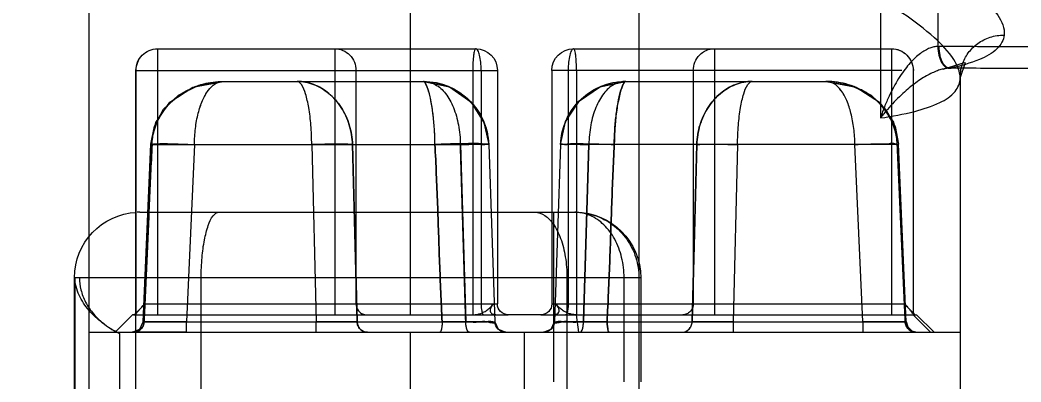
# Model space of a CAD drawing. Header units: millimetres. Extents: x 12325263 to 13848842, y -1463133 to 573208.
# Drawn here: x 12578547.29 to 12578593.25, y -838002.24 to -837985.65 of the extents above; entities that cross this region are included whole.
import ezdxf
from ezdxf.xclip import XClip

# ---------------------------------------------------------------- set-up
doc = ezdxf.new("R2010")
doc.units = ezdxf.units.MM
doc.header["$LTSCALE"] = 1000
doc.header["$XCLIPFRAME"] = 0
for name, color, linetype in [('A-ANNO-DIMS', 83, 'Continuous'), ('fur202301', 252, 'Continuous'), ('WALL', 5, 'Continuous'), ('WALL-SHATCH', 8, 'Continuous'), ('建筑-楼板开洞', 251, 'Continuous')]:
    doc.layers.add(name, color=color, linetype=linetype)
doc.styles.add('_TCH_DIM_T3', font='SIMPLEX.shx', dxfattribs={"width": 0.705882, "bigfont": 'GBCBIG.shx'})
doc.dimstyles.new('_TCH_ARCH&&120', dxfattribs={"dimtxt": 306, "dimasz": 120, "dimexe": 300, "dimexo": 360, "dimgap": 147, "dimtad": 1, "dimdec": 0, "dimzin": 0, "dimdsep": 46, "dimtxsty": '_TCH_DIM_T3', "dimblk": 'ARCHTICK', "dimcen": 0.09, "dimclrt": 7, "dimazin": 2, "dimtfac": 1, "dimtdec": 0, "dimtix": 1, "dimtmove": 2, "dimatfit": 3, "dimfxl": 1, "dimfxlon": 1, "dimtolj": 1, "dimtzin": 0, "dimarcsym": 0})

# ---------------------------------------------------------------- blocks, each defined once
blk = doc.blocks.new('adgshg13-A$C7F010FC0')
at = {"layer": 'WALL-SHATCH'}
h = blk.add_hatch(color=256, dxfattribs=at)
h.dxf.hatch_style = 1
h.paths.add_polyline_path([(-60384.171, -16880.895), (-763.165, 197.479), (12587.619, -13153.304), (12587.619, -157996.02), (-162964.851, -188820.432), (-171262.381, -180522.901), (-171262.381, -31310.898), (-150707.191, -10755.708), (-131860.078, -7980.895), (-99162.381, -7980.895), (-99162.381, -4980.895), (-76620.428, -4980.895), (-70107.652, -16880.895)], flags=16)
h.paths.add_polyline_path([(-60091.229, -16380.895), (-646.877, 646.877), (12987.619, -12987.619), (12987.619, -158331.905), (-163100.584, -189250.384), (-171662.381, -180688.586), (-171662.381, -31145.213), (-150777.896, -10260.728), (-131896.687, -7480.895), (-99562.381, -7480.895), (-99562.381, -4580.895), (-76365.552, -4580.895), (-69907.506, -16380.895)])
blk = doc.blocks.new('A$C4C7A72D3')
at = {"layer": 'WALL', "color": 1}
blk.add_blockref('adgshg13-A$C7F010FC0', (210433.012, 205503.569), dxfattribs=at)
blk = doc.blocks.new('asdgag2019061317133849825')
at = {"color": 1, "lineweight": 0}
for p, q in [((647, -753.788), (647, -721.22)), ((608.026, -722.22), (608.026, -733.117)), ((610.66, -722.22), (610.66, -736.398)), ((621.75, -729.22), (621.75, -745.42)), ((632.25, -729.22), (632.25, -745.42)), ((610.15, -733.22), (610.15, -745.42)), ((624.75, -733.22), (610.15, -733.22)), ((618.286, -733.22), (618.286, -745.42)), ((643.85, -733.22), (629.25, -733.22)), ((635.714, -733.22), (635.714, -745.42)), ((643.85, -745.42), (643.85, -733.22)), ((607.527, -734.117), (607.795, -734.156)), ((609.15, -745.414), (609.15, -734.22)), ((609.158, -734.22), (609.158, -745.42)), ((609.679, -734.22), (625.75, -734.22)), ((619.254, -734.22), (619.254, -744.92)), ((624.618, -734.22), (624.618, -745.42)), ((625, -734.22), (625, -744.92)), ((625.75, -734.22), (625.75, -744.92)), ((628.25, -734.22), (628.25, -744.92)), ((644.85, -734.22), (628.25, -734.22)), ((629, -734.22), (629, -744.92)), ((629.382, -734.22), (629.382, -745.42)), ((634.746, -734.22), (634.746, -744.92)), ((644.842, -745.42), (644.842, -734.22)), ((644.85, -740.725), (644.85, -734.22)), ((607, -734.557), (607, -766.002)), ((622.351, -734.72), (613.159, -734.72)), ((640.841, -734.72), (631.649, -734.72)), ((609.477, -745.74), (609.834, -737.598)), ((609.889, -737.615), (624.05, -737.615)), ((611.476, -745.737), (611.832, -737.615)), ((617.223, -737.615), (617.422, -745.737)), ((619.095, -737.615), (619.307, -745.737)), ((619.307, -745.737), (619.095, -737.615)), ((624.05, -737.615), (624.297, -745.737)), ((625.349, -737.615), (625.633, -745.737)), ((628.651, -737.615), (628.367, -745.737)), ((629.95, -737.615), (629.703, -745.737)), ((644.111, -737.615), (629.95, -737.615)), ((634.905, -737.615), (634.693, -745.737)), ((634.693, -745.737), (634.905, -737.615)), ((636.777, -737.615), (636.578, -745.737)), ((642.168, -737.615), (636.777, -737.615)), ((642.168, -737.615), (642.524, -745.737)), ((644.523, -745.74), (644.166, -737.598)), ((644.672, -740.72), (624.669, -740.72)), ((625.669, -740.72), (625.669, -748.5)), ((644.672, -740.72), (644.703, -740.72)), ((644.85, -750.387), (644.85, -740.725)), ((621.669, -743.72), (621.669, -748.5)), ((621.669, -743.72), (647.674, -743.72)), ((621.753, -743.72), (621.754, -748.5)), ((622.435, -748.5), (622.434, -743.72)), ((625.056, -743.72), (625.056, -760.074)), ((641.853, -759.719), (641.853, -743.72)), ((647.662, -743.72), (647.662, -750.387)), ((647.674, -759.719), (647.674, -743.72)), ((625.75, -744.92), (609.56, -744.92)), ((644.44, -744.92), (628.25, -744.92)), ((609, -745.42), (608.2, -746.22)), ((609.158, -745.42), (608.365, -746.22)), ((609.043, -745.42), (609, -745.42)), ((626.25, -745.42), (609.043, -745.42)), ((624.512, -746.22), (624.618, -745.42)), ((626.25, -745.42), (627.75, -745.42)), ((644.957, -745.42), (627.75, -745.42)), ((644.957, -745.42), (645, -745.42)), ((645, -745.42), (645.8, -746.22)), ((609.478, -745.729), (609.408, -745.975)), ((624.297, -745.737), (609.523, -745.737)), ((611.476, -745.737), (611.476, -746.22)), ((617.422, -745.737), (617.422, -746.22)), ((625.785, -746.079), (625.633, -745.737)), ((628.367, -745.737), (628.215, -746.079)), ((644.477, -745.737), (629.703, -745.737)), ((636.578, -746.22), (636.578, -745.737)), ((642.524, -746.22), (642.524, -745.737)), ((608.978, -746.22), (607, -746.22)), ((609.22, -746.157), (608.978, -746.22)), ((626.133, -746.22), (608.978, -746.22)), ((621.75, -746.22), (621.75, -752.22)), ((626.133, -746.22), (625.785, -746.079)), ((626.133, -746.22), (625.785, -746.079)), ((627.867, -746.22), (626.133, -746.22)), ((627, -761.22), (627, -746.22)), ((628.215, -746.079), (627.867, -746.22)), ((645.022, -746.22), (627.867, -746.22)), ((632.25, -746.22), (632.25, -752.22)), ((642.524, -746.22), (645.022, -746.22)), ((647, -746.22), (645.022, -746.22)), ((645.606, -746.285), (645.606, -750.387))]:
    blk.add_line(p, q, dxfattribs=at)
for points in [[(608.026, -733.117), (608.006, -733.117), (607.985, -733.117), (607.964, -733.117)], [(607.782, -734.153), (606.804, -733.847), (606.771, -733.876), (607, -734.545)], [(598.109, -734.163), (601.428, -734.151), (604.549, -734.136), (607.472, -734.117)], [(607.459, -734.111), (607.446, -734.111), (607.432, -734.111), (607.419, -734.111)], [(613.163, -734.72), (612.036, -734.888), (611.092, -735.351), (610.406, -736.014), (609.991, -736.789), (609.835, -737.598)], [(613.153, -734.72), (611.768, -734.983), (610.709, -735.67), (610.068, -736.594), (609.835, -737.598)], [(625.349, -737.615), (625.322, -737.302), (625.26, -736.985), (625.161, -736.669), (625.025, -736.358), (624.85, -736.06), (624.639, -735.779), (624.393, -735.522), (624.115, -735.293), (623.806, -735.096), (623.472, -734.937), (623.114, -734.818), (622.737, -734.745), (622.351, -734.72)], [(625.349, -737.615), (625.285, -737.091), (625.122, -736.57), (624.86, -736.075), (624.505, -735.631), (624.063, -735.256), (623.548, -734.969), (622.969, -734.784), (622.352, -734.72)], [(625.349, -737.616), (625.123, -736.573), (624.505, -735.631), (623.55, -734.97), (622.352, -734.72)], [(625.349, -737.615), (625.118, -736.559), (624.484, -735.61), (623.519, -734.956), (622.352, -734.72)], [(631.649, -734.72), (631.195, -734.754), (630.756, -734.856), (630.348, -735.017), (629.973, -735.232), (629.637, -735.494), (629.346, -735.797), (629.104, -736.131), (628.912, -736.491), (628.773, -736.865), (628.687, -737.243), (628.651, -737.615)], [(631.649, -734.72), (630.939, -734.805), (630.285, -735.048), (629.721, -735.421), (629.265, -735.898), (628.932, -736.448), (628.728, -737.035), (628.651, -737.615)], [(631.648, -734.72), (630.446, -734.972), (629.489, -735.638), (628.875, -736.578), (628.651, -737.616)], [(630.446, -734.971), (629.469, -735.658), (628.867, -736.597), (628.651, -737.615)], [(644.165, -737.598), (644.003, -736.772), (643.582, -735.998), (642.898, -735.344), (641.961, -734.887), (640.843, -734.72)], [(644.165, -737.598), (643.937, -736.605), (643.299, -735.678), (642.237, -734.986), (640.847, -734.72)], [(609.478, -745.729), (609.408, -745.975), (609.22, -746.157), (608.978, -746.22)], [(626.133, -746.22), (625.785, -746.079), (625.633, -745.737)], [(628.367, -745.737), (628.215, -746.079), (627.867, -746.22)], [(645.022, -746.22), (644.676, -746.081), (644.523, -745.741)], [(645.022, -746.22), (644.676, -746.081), (644.523, -745.741)]]:
    blk.add_lwpolyline(points, dxfattribs=at)
for centre, radius, start, end in [((610.15, -734.22), 1, 90, 180), ((624.75, -734.22), 1, 0, 90), ((629.25, -734.22), 1, 90, 180), ((643.85, -734.22), 1, 0, 90), ((622.351, -737.72), 3, 1.9979, 90.0341), ((631.649, -737.72), 3, 89.9659, 178.0021), ((624.669, -743.72), 3, 90, 180), ((644.674, -743.72), 3, 0, 87.1836), ((626.25, -744.92), 0.5, 180, 270), ((627.75, -744.92), 0.5, 270, 0), ((626.133, -745.72), 0.5, 182, 270), ((627.867, -745.72), 0.5, 270, 358)]:
    blk.add_arc(centre, radius, start, end, dxfattribs=at)
for points, start_tangent, end_tangent in [([(617.06, -725.429), (613.6, -726.699), (610.567, -728.044), (608.103, -729.374), (606.338, -730.593), (605.274, -731.69), (604.979, -732.597)], (-0.949258, -0.314498), (0.097028, -0.995282)), ([(607, -734.557), (607.292, -733.721), (608.179, -732.724), (609.63, -731.606), (611.614, -730.396), (614.105, -729.128), (617.028, -727.873), (620.23, -726.733)], (0, 1), (0.950337, 0.311222)), ([(607, -734.557), (606.902, -733.949), (606.628, -733.418), (606.192, -732.983), (605.624, -732.695), (604.979, -732.597)], (-0.000003, 1), (-0.999949, -0.010067)), ([(604.979, -732.597), (605.299, -733.215), (606.118, -733.716), (607.419, -734.111)], (0.095276, -0.995451), (0.975699, -0.219116)), ([(598.605, -733.163), (601.725, -733.152), (604.844, -733.137), (607.964, -733.117)], (0.999996, 0.002883), (0.999974, 0.007196)), ([(607.419, -734.111), (607.621, -734.069), (607.796, -733.871), (607.92, -733.536), (607.964, -733.117)], (0.979651, -0.200707), (-0.005735, 0.999984)), ([(608.026, -733.117), (607.977, -733.524), (607.85, -733.86), (607.667, -734.067), (607.459, -734.111)], (-0.015112, -0.999886), (-0.978814, 0.204751)), ([(608.026, -733.117), (608.204, -733.139), (608.396, -733.197), (608.604, -733.296), (608.824, -733.439), (609.053, -733.63), (609.289, -733.869), (609.527, -734.157), (609.765, -734.495), (610, -734.884), (610.231, -735.328), (610.453, -735.831), (610.66, -736.398)], (0.999756, -0.0221), (0.310067, -0.950715)), ([(610.15, -733.22), (609.769, -733.296), (609.447, -733.515), (609.233, -733.839), (609.158, -734.22)], (-1, 0), (0.006295, -0.99998)), ([(619.254, -734.22), (619.181, -733.838), (618.971, -733.513), (618.657, -733.296), (618.286, -733.22)], (-0.005801, 0.999983), (-1, 0)), ([(624.618, -734.22), (624.627, -733.844), (624.655, -733.524), (624.697, -733.302), (624.75, -733.22)], (0.047866, 0.998854), (1, 0)), ([(624.75, -733.22), (624.846, -733.296), (624.927, -733.513), (624.981, -733.838), (625, -734.22)], (1, 0), (-0.022518, -0.999746)), ([(629, -734.22), (629.019, -733.838), (629.073, -733.513), (629.154, -733.296), (629.25, -733.22)], (-0.022462, 0.999748), (1, 0)), ([(629.25, -733.22), (629.301, -733.296), (629.344, -733.515), (629.372, -733.839), (629.382, -734.22)], (1, 0), (0.04709, -0.998891)), ([(635.714, -733.22), (635.344, -733.296), (635.029, -733.513), (634.819, -733.838), (634.746, -734.22)], (-1, 0), (-0.005815, -0.999983)), ([(644.842, -734.22), (644.769, -733.844), (644.563, -733.524), (644.245, -733.302), (643.85, -733.22)], (0.006399, 0.99998), (-1, 0)), ([(598.079, -734.161), (601.224, -734.149), (604.337, -734.133), (607.419, -734.111)], (0.999994, 0.00339), (0.999965, 0.008397)), ([(607.459, -734.111), (607.631, -734.125), (607.825, -734.164), (608.045, -734.231), (608.288, -734.332), (608.549, -734.467), (608.825, -734.636), (609.112, -734.84), (609.409, -735.078), (609.714, -735.351), (610.025, -735.66), (610.342, -736.008), (610.66, -736.398)], (0.999863, -0.016542), (0.603304, -0.797511)), ([(610.66, -736.398), (609.085, -736.093), (607.933, -735.69), (607.236, -735.183), (607, -734.557)], (-0.989775, 0.142638), (0, 1)), ([(609.889, -737.615), (610.014, -736.888), (610.343, -736.188), (610.83, -735.608), (611.499, -735.132), (612.269, -734.832), (613.16, -734.72)], (0.036448, 0.999336), (1, -0.000416)), ([(609.889, -737.618), (609.913, -737.341), (609.974, -737.029), (610.085, -736.687), (610.261, -736.324), (610.509, -735.955), (610.83, -735.609), (611.211, -735.306), (611.646, -735.058), (612.124, -734.872), (612.634, -734.758), (613.16, -734.72)], (0.038176, 0.999271), (1, -0.000421)), ([(611.832, -737.615), (611.883, -736.873), (612.013, -736.178), (612.206, -735.602), (612.473, -735.13), (612.787, -734.832), (613.161, -734.72)], (0.015059, 0.999887), (0.999999, -0.001267)), ([(611.832, -737.615), (611.883, -736.876), (612.013, -736.178), (612.208, -735.599), (612.476, -735.126), (612.79, -734.83), (613.161, -734.72)], (0.014258, 0.999898), (1, 0)), ([(616.552, -734.72), (617.308, -734.861), (618.008, -735.273), (618.572, -735.912), (618.948, -736.719), (619.095, -737.615)], (1, 0), (0.029739, -0.999558)), ([(617.223, -737.615), (617.184, -736.723), (617.085, -735.921), (616.938, -735.283), (616.754, -734.865), (616.552, -734.72)], (-0.009692, 0.999953), (-1, 0)), ([(619.095, -737.615), (618.947, -736.716), (618.572, -735.913), (618.011, -735.276), (617.315, -734.863), (616.552, -734.72)], (-0.029658, 0.99956), (-1, 0)), ([(622.883, -737.618), (622.863, -736.981), (622.802, -736.299), (622.711, -735.69), (622.592, -735.172), (622.467, -734.84), (622.35, -734.72)], (0.008938, 0.99996), (-0.999994, -0.003449)), ([(622.35, -734.72), (622.484, -734.874), (622.557, -735.06), (622.629, -735.308), (622.696, -735.611), (622.758, -735.952), (622.805, -736.318), (622.842, -736.686), (622.865, -737.028), (622.876, -737.338), (622.883, -737.615)], (0.999994, 0.003539), (0.01275, -0.999919)), ([(622.351, -734.72), (622.89, -734.861), (623.364, -735.273), (623.727, -735.912), (623.96, -736.719), (624.05, -737.615)], (1, 0), (0.020035, -0.999799)), ([(631.649, -734.72), (631.11, -734.861), (630.636, -735.273), (630.273, -735.912), (630.04, -736.719), (629.95, -737.615)], (-1, 0), (-0.020036, -0.999799)), ([(631.117, -737.618), (631.137, -736.981), (631.198, -736.299), (631.289, -735.69), (631.408, -735.172), (631.533, -734.84), (631.65, -734.72)], (-0.008938, 0.99996), (0.999994, -0.003476)), ([(631.117, -737.615), (631.143, -736.888), (631.211, -736.188), (631.304, -735.61), (631.42, -735.133), (631.537, -734.832), (631.65, -734.72)], (0.002419, 0.999997), (0.999993, -0.00366)), ([(637.448, -734.72), (636.692, -734.861), (635.992, -735.273), (635.428, -735.912), (635.052, -736.719), (634.905, -737.615)], (-1, 0), (-0.029739, -0.999558)), ([(634.905, -737.615), (635.053, -736.716), (635.428, -735.913), (635.989, -735.276), (636.685, -734.863), (637.448, -734.72)], (0.029658, 0.99956), (1, 0)), ([(636.777, -737.615), (636.816, -736.723), (636.915, -735.921), (637.062, -735.283), (637.246, -734.865), (637.448, -734.72)], (0.009692, 0.999953), (1, 0)), ([(642.168, -737.615), (642.117, -736.873), (641.988, -736.179), (641.794, -735.603), (641.527, -735.131), (641.213, -734.832), (640.839, -734.72)], (-0.015154, 0.999885), (-0.999999, -0.00126)), ([(642.168, -737.615), (642.117, -736.876), (641.988, -736.179), (641.793, -735.6), (641.524, -735.126), (641.21, -734.83), (640.839, -734.72)], (-0.014321, 0.999897), (-1, 0)), ([(644.111, -737.615), (643.986, -736.888), (643.657, -736.188), (643.171, -735.61), (642.504, -735.133), (641.731, -734.832), (640.84, -734.72)], (-0.036475, 0.999335), (-1, -0.000415)), ([(644.111, -737.618), (644.013, -736.981), (643.725, -736.299), (643.255, -735.691), (642.574, -735.172), (641.763, -734.84), (640.84, -734.72)], (-0.032755, 0.999463), (-1, -0.00042)), ([(609.523, -745.737), (609.646, -743.036), (609.765, -740.329), (609.889, -737.618)], (0.046438, 0.998921), (0.046687, 0.99891)), ([(609.889, -737.618), (609.765, -740.329), (609.646, -743.036), (609.523, -745.737)], (-0.046687, -0.99891), (-0.046438, -0.998921)), ([(611.832, -737.615), (611.235, -737.592), (610.69, -737.577), (610.252, -737.572), (609.96, -737.577), (609.889, -737.618)], (-0.99902, 0.044263), (0.979214, -0.202832)), ([(611.832, -737.615), (611.234, -737.592), (610.685, -737.577), (610.244, -737.572), (609.954, -737.578), (609.889, -737.618)], (-0.999017, 0.044326), (0.980421, -0.196912)), ([(619.095, -737.615), (618.801, -737.604), (618.363, -737.6), (617.821, -737.604), (617.223, -737.615)], (-0.997653, 0.068478), (-0.999682, -0.025212)), ([(619.095, -737.615), (618.801, -737.604), (618.363, -737.6), (617.821, -737.604), (617.223, -737.615)], (-0.997567, 0.069713), (-0.999709, -0.024109)), ([(625.349, -737.615), (625.257, -737.592), (624.989, -737.577), (624.572, -737.572), (624.046, -737.577), (623.464, -737.593), (622.883, -737.618)], (-0.031586, 0.999501), (-0.998778, -0.049423)), ([(625.349, -737.615), (625.257, -737.592), (624.986, -737.577), (624.562, -737.572), (624.03, -737.578), (623.451, -737.594), (622.883, -737.618)], (-0.03159, 0.999501), (-0.998849, -0.047958)), ([(622.883, -737.618), (623, -740.329), (623.094, -743.036), (623.211, -745.737)], (0.04704, -0.998893), (0.04723, -0.998884)), ([(623.211, -745.737), (623.094, -743.036), (623, -740.329), (622.883, -737.618)], (-0.047231, 0.998884), (-0.047041, 0.998893)), ([(625.35, -737.615), (625.257, -737.604), (624.992, -737.6), (624.577, -737.604), (624.05, -737.615)], (-0.037773, 0.999286), (-0.999668, -0.025769)), ([(624.05, -737.615), (624.577, -737.604), (624.991, -737.6), (625.257, -737.604), (625.35, -737.615)], (0.99967, 0.025674), (0.037757, -0.999287)), ([(624.297, -745.737), (624.215, -743.028), (624.132, -740.321), (624.05, -737.615)], (-0.03023, 0.999543), (-0.030477, 0.999535)), ([(629.95, -737.615), (629.423, -737.604), (629.008, -737.6), (628.743, -737.604), (628.65, -737.615)], (-0.999658, 0.02614), (-0.037765, -0.999287)), ([(629.95, -737.615), (629.423, -737.604), (629.009, -737.6), (628.743, -737.604), (628.65, -737.615)], (-0.99967, 0.025674), (-0.037763, -0.999287)), ([(631.117, -737.618), (630.548, -737.594), (629.967, -737.578), (629.435, -737.572), (629.011, -737.577), (628.742, -737.592), (628.651, -737.615)], (-0.998842, 0.048114), (-0.031573, -0.999501)), ([(628.651, -737.615), (628.743, -737.592), (629.014, -737.577), (629.438, -737.572), (629.97, -737.578), (630.549, -737.594), (631.117, -737.618)], (0.031584, 0.999501), (0.998849, -0.047959)), ([(629.703, -745.737), (629.785, -743.028), (629.868, -740.321), (629.95, -737.615)], (0.03023, 0.999543), (0.030477, 0.999535)), ([(631.117, -737.618), (631, -740.329), (630.906, -743.036), (630.789, -745.737)], (-0.04704, -0.998893), (-0.04723, -0.998884)), ([(630.789, -745.737), (630.906, -743.036), (631, -740.329), (631.117, -737.618)], (0.047231, 0.998884), (0.047041, 0.998893)), ([(634.905, -737.615), (635.199, -737.604), (635.637, -737.6), (636.179, -737.604), (636.777, -737.615)], (0.997653, 0.068479), (0.999682, -0.025212)), ([(634.905, -737.615), (635.199, -737.604), (635.637, -737.6), (636.179, -737.604), (636.777, -737.615)], (0.997567, 0.069713), (0.999709, -0.024109)), ([(644.111, -737.618), (643.746, -737.572), (643.306, -737.577), (642.762, -737.592), (642.168, -737.615)], (0.979125, 0.203257), (-0.999026, -0.044121)), ([(644.111, -737.618), (643.753, -737.572), (643.311, -737.577), (642.762, -737.592), (642.168, -737.615)], (0.980271, 0.197656), (-0.999024, -0.044181)), ([(644.111, -737.618), (643.746, -737.572), (643.306, -737.577), (642.762, -737.592), (642.168, -737.615)], (0.979125, 0.203257), (-0.999026, -0.044121)), ([(644.111, -737.618), (643.753, -737.572), (643.311, -737.577), (642.762, -737.592), (642.168, -737.615)], (0.980271, 0.197656), (-0.999024, -0.044181)), ([(644.477, -745.737), (644.354, -743.036), (644.235, -740.329), (644.111, -737.618)], (-0.046438, 0.998921), (-0.046687, 0.99891)), ([(644.111, -737.618), (644.235, -740.329), (644.354, -743.036), (644.477, -745.737)], (0.046687, -0.99891), (0.046438, -0.998921)), ([(624.69, -740.72), (623.783, -740.867), (622.964, -741.293), (622.314, -741.957), (621.897, -742.793), (621.753, -743.72)], (-1, 0), (-0.000469, -1)), ([(622.434, -743.72), (622.545, -742.793), (622.865, -741.957), (623.364, -741.293), (623.993, -740.867), (624.69, -740.72)], (-0.001516, 0.999999), (1, 0)), ([(626.526, -740.72), (626.073, -740.866), (625.676, -741.272), (625.351, -741.918), (625.133, -742.761), (625.056, -743.72)], (-1, -0.000005), (0.000097, -1)), ([(641.853, -743.72), (641.814, -742.796), (641.703, -741.986), (641.527, -741.321), (641.297, -740.877), (641.036, -740.72)], (0.000063, 1), (-1, 0)), ([(644.672, -740.72), (644.793, -740.722)], (1, 0), (0.998248, -0.059169)), ([(647.444, -743.72), (647.376, -744.274), (647.162, -744.839), (646.793, -745.38), (646.276, -745.867), (645.606, -746.285)], (0, -1), (-0.89486, -0.446346)), ([(645.606, -746.285), (646.384, -745.8), (647.005, -745.217), (647.455, -744.524), (647.662, -743.72)], (0.89486, 0.446346), (0.059841, 0.998208)), ([(609.56, -744.92), (609.488, -744.995), (609.421, -745.066), (609.358, -745.132), (609.242, -745.248), (609.149, -745.337), (609.043, -745.42)], (-0.687307, -0.726367), (-1, 0)), ([(609.158, -745.42), (609.214, -745.307), (609.292, -745.212), (609.407, -745.084), (609.56, -744.92)], (-1, 0), (0.687307, 0.726367)), ([(619.254, -744.92), (619.291, -745.111), (619.396, -745.273), (619.553, -745.382), (619.738, -745.42)], (0, -1), (1, 0)), ([(624.618, -745.42), (624.777, -745.408), (624.939, -745.371), (625.103, -745.307), (625.265, -745.212), (625.419, -745.084), (625.557, -744.92)], (1, 0), (0.56869, 0.822552)), ([(625, -744.92), (625.01, -745.111), (625.037, -745.273), (625.125, -745.42)], (0, -1), (1, 0)), ([(625.762, -745.42), (625.662, -745.414), (625.509, -745.372), (625.427, -745.3), (625.415, -745.197), (625.465, -745.068), (625.557, -744.92)], (-1, 0), (0.56869, 0.822552)), ([(628.443, -744.92), (628.492, -744.995), (628.565, -745.132), (628.588, -745.248), (628.543, -745.337), (628.425, -745.397), (628.238, -745.42)], (0.56869, -0.822552), (-1, 0)), ([(629.382, -745.42), (629.223, -745.408), (629.061, -745.371), (628.897, -745.307), (628.735, -745.212), (628.581, -745.084), (628.443, -744.92)], (-1, 0), (-0.56869, 0.822552)), ([(629, -744.92), (628.99, -745.111), (628.963, -745.273), (628.875, -745.42)], (0, -1), (-1, 0)), ([(634.746, -744.92), (634.709, -745.111), (634.604, -745.273), (634.447, -745.382), (634.262, -745.42)], (0, -1), (-1, 0)), ([(644.957, -745.42), (644.853, -745.339), (644.762, -745.253), (644.646, -745.135), (644.582, -745.068), (644.513, -744.997), (644.44, -744.92)], (-1, 0), (-0.687307, 0.726367)), ([(644.842, -745.42), (644.786, -745.307), (644.708, -745.212), (644.593, -745.084), (644.44, -744.92)], (1, 0), (-0.687307, 0.726367)), ([(609.035, -746.22), (609.218, -746.183), (609.374, -746.079), (609.481, -745.923), (609.523, -745.737)], (1, 0.000062), (0.033376, 0.999443)), ([(609.523, -745.737), (609.481, -745.923), (609.374, -746.079), (609.218, -746.183), (609.035, -746.22)], (-0.033379, -0.999443), (-1, 0)), ([(609.523, -745.737), (609.621, -745.746), (609.92, -745.747), (610.355, -745.746), (610.889, -745.743), (611.476, -745.737)], (-0.998408, -0.056411), (0.999928, 0.012017)), ([(611.476, -745.737), (610.889, -745.743), (610.355, -745.746), (609.92, -745.747), (609.621, -745.746), (609.523, -745.737)], (-0.999928, -0.012011), (0.998406, 0.056437)), ([(609.523, -745.737), (609.621, -745.746), (609.92, -745.747), (610.355, -745.746), (610.889, -745.743), (611.476, -745.737)], (-0.998408, -0.056411), (0.999928, 0.012017)), ([(611.476, -745.737), (610.889, -745.743), (610.355, -745.746), (609.92, -745.747), (609.621, -745.746), (609.523, -745.737)], (-0.999928, -0.012011), (0.998406, 0.056437)), ([(617.422, -745.737), (618.029, -745.74), (618.577, -745.741), (619.017, -745.74), (619.307, -745.737)], (0.999977, -0.006741), (0.999792, 0.02038)), ([(619.307, -745.737), (619.017, -745.74), (618.577, -745.741), (618.029, -745.74), (617.422, -745.737)], (-0.999795, -0.020271), (-0.999977, 0.006742)), ([(619.779, -746.22), (619.605, -746.184), (619.456, -746.084), (619.35, -745.928), (619.307, -745.737)], (-1, 0), (-0.033393, 0.999442)), ([(619.779, -746.22), (619.602, -746.183), (619.451, -746.079), (619.348, -745.923), (619.307, -745.737)], (-1, -0.000015), (-0.03341, 0.999442)), ([(623.105, -746.22), (623.177, -746.084), (623.201, -745.928), (623.211, -745.737)], (1, 0), (0.010628, 0.999944)), ([(623.211, -745.737), (623.202, -745.92), (623.18, -746.074), (623.105, -746.22)], (-0.010809, -0.999942), (-1, -0.000292)), ([(625.633, -745.737), (625.29, -745.746), (624.89, -745.747), (624.38, -745.746), (623.804, -745.743), (623.211, -745.737)], (0.046606, -0.998913), (-0.999925, 0.012276)), ([(623.211, -745.737), (623.804, -745.743), (624.38, -745.746), (624.89, -745.747), (625.29, -745.746), (625.633, -745.737)], (0.999925, -0.012271), (-0.046347, 0.998925)), ([(624.297, -745.737), (624.839, -745.74), (625.265, -745.741), (625.539, -745.74), (625.633, -745.737)], (0.999975, -0.007115), (-0.015858, 0.999874)), ([(625.633, -745.737), (625.539, -745.74), (625.265, -745.741), (624.839, -745.74), (624.297, -745.737)], (0.015838, -0.999875), (-0.999974, 0.007158)), ([(624.463, -746.22), (624.347, -746.079), (624.311, -745.923), (624.297, -745.737)], (-1, -0.000054), (-0.010205, 0.999948)), ([(628.367, -745.737), (628.71, -745.746), (629.11, -745.747), (629.62, -745.746), (630.196, -745.743), (630.789, -745.737)], (-0.046609, -0.998913), (0.999925, 0.012276)), ([(630.789, -745.737), (630.196, -745.743), (629.62, -745.746), (629.11, -745.747), (628.71, -745.746), (628.367, -745.737)], (-0.999925, -0.012271), (0.04635, 0.998925)), ([(629.703, -745.737), (629.161, -745.74), (628.735, -745.741), (628.461, -745.74), (628.367, -745.737)], (-0.999975, -0.007115), (0.015856, 0.999874)), ([(628.367, -745.737), (628.461, -745.74), (628.735, -745.741), (629.161, -745.74), (629.703, -745.737)], (-0.015836, -0.999875), (0.999974, 0.007158)), ([(629.537, -746.22), (629.653, -746.079), (629.689, -745.923), (629.703, -745.737)], (1, -0.00001), (0.010205, 0.999948)), ([(630.789, -745.737), (630.798, -745.923), (630.821, -746.079), (630.895, -746.22)], (0.010756, -0.999942), (1, 0)), ([(634.693, -745.737), (634.652, -745.923), (634.549, -746.079), (634.398, -746.183), (634.221, -746.22)], (-0.033411, -0.999442), (-1, 0)), ([(634.221, -746.22), (634.398, -746.183), (634.549, -746.079), (634.652, -745.923), (634.693, -745.737)], (1, -0.000006), (0.033409, 0.999442)), ([(636.578, -745.737), (635.971, -745.74), (635.423, -745.741), (634.983, -745.74), (634.693, -745.737)], (-0.999977, -0.006741), (-0.999792, 0.02038)), ([(634.693, -745.737), (634.983, -745.74), (635.423, -745.741), (635.971, -745.74), (636.578, -745.737)], (0.999795, -0.020271), (0.999977, 0.006742)), ([(644.477, -745.737), (644.379, -745.746), (644.08, -745.747), (643.645, -745.746), (643.111, -745.743), (642.524, -745.737)], (0.998408, -0.056412), (-0.999928, 0.012016)), ([(642.524, -745.737), (643.111, -745.743), (643.645, -745.746), (644.08, -745.747), (644.379, -745.746), (644.477, -745.737)], (0.999928, -0.012012), (-0.998406, 0.056435)), ([(644.477, -745.737), (644.379, -745.746), (644.08, -745.747), (643.645, -745.746), (643.111, -745.743), (642.524, -745.737)], (0.998408, -0.056412), (-0.999928, 0.012016)), ([(642.524, -745.737), (643.111, -745.743), (643.645, -745.746), (644.08, -745.747), (644.379, -745.746), (644.477, -745.737)], (0.999928, -0.012012), (-0.998406, 0.056435)), ([(644.965, -746.22), (644.782, -746.183), (644.626, -746.079), (644.519, -745.923), (644.477, -745.737)], (-1, 0.000058), (-0.033376, 0.999443)), ([(644.477, -745.737), (644.519, -745.923), (644.626, -746.079), (644.782, -746.183), (644.965, -746.22)], (0.033379, -0.999443), (1, 0))]:
    blk.add_spline(points, degree=3, dxfattribs=dict(at, start_tangent=start_tangent, end_tangent=end_tangent))
blk = doc.blocks.new('sdfgsdffhg')
at = {"layer": 'fur202301', "xscale": -1}
blk.add_blockref('asdgag2019061317133849825', (-1886.439, 36803.061, 0), dxfattribs=at)
blk = doc.blocks.new('_ArchTick')
at = {"color": 0, "linetype": 'ByBlock', "const_width": 0.4}
blk.add_lwpolyline([(-0.5, -0.5), (0.5, 0.5)], dxfattribs=at)
blk = doc.blocks.new('*D4317')
at = {"layer": 'A-ANNO-DIMS', "color": 0, "lineweight": -2, "transparency": 16777216}
for p, q in [((12577996.811, -839035.786), (12577996.811, -839336.786)), ((12582396.811, -839035.786), (12582396.811, -839336.786)), ((12577996.811, -839036.786), (12582396.811, -839036.786))]:
    blk.add_line(p, q, dxfattribs=at)
at = {"layer": 'Defpoints', "color": 0, "transparency": 16777216}
for p in [(12577996.811, -837836.786), (12582396.811, -837836.786), (12582396.811, -839036.786)]:
    blk.add_point(p, dxfattribs=at)
at = {"layer": 'A-ANNO-DIMS', "color": 0, "lineweight": -2, "transparency": 16777216, "xscale": 120, "yscale": 120, "zscale": 120, "rotation": 180}
blk.add_blockref('_ArchTick', (12577996.811, -839036.786), dxfattribs=at)
at = {"layer": 'A-ANNO-DIMS', "color": 0, "lineweight": -2, "transparency": 16777216, "xscale": 120, "yscale": 120, "zscale": 120}
blk.add_blockref('_ArchTick', (12582396.811, -839036.786), dxfattribs=at)
at = {"layer": 'A-ANNO-DIMS', "color": 7, "transparency": 16777216, "insert": (12580196.811, -838736.786), "char_height": 306, "attachment_point": 5, "style": '_TCH_DIM_T3'}
blk.add_mtext('\\A1;4400', dxfattribs=at)

msp = doc.modelspace()

# ---------------------------------------------------------------- block references
ref = msp.add_blockref('A$C4C7A72D3', (12385714.853, -906209.521), dxfattribs=dict(rotation=350.041249254255))
XClip(ref).set_block_clipping_path([(223442.8584877662, 85923.1187333744), (220542.7961432356, 85923.1422391906), (220542.8579492103, 89292.823275506), (211526.9150355905, 89292.8101311298), (210631.4331447985, 94392.8080583527), (206113.3685902953, 94392.8025418455), (206001.4315187763, 95030.3127344656), (204376.2826588508, 94744.9613686837), (203364.4570056833, 100506.9030052917), (197947.3947122637, 99555.7482674252), (192482.3428474721, 130679.4765393781), (190118.7804593667, 130264.4504016289), (191623.4071957469, 121695.6427078634), (177046.6486519482, 119136.2011700841), (175707.6223907359, 126760.8483765714), (173902.988371335, 128026.4039125028), (169528.3854461554, 127258.2903269802), (169070.0967394859, 129868.3614864857), (163308.2517458182, 128856.6693391807), (163766.52659606, 126246.6171700556), (159679.1795131005, 125528.9180921423), (170669.6888374612, 62935.797914044), (167222.1989369914, 62330.4650948944), (167939.7759490944, 58243.6808593175), (171386.9528796654, 58848.2912487988), (172857.0656793863, 50477.0032648193), (165962.5026008021, 49266.4230898353), (168037.7813034765, 37447.1796448426), (140649.9584970828, 32638.2390106404), (115387.9799239188, 28202.5781787895), (95598.7254695911, 140907.4332163476), (226939.476109907, 163968.8668500402), (240128.6952811591, 88852.8973128139)])

# ---------------------------------------------------------------- next in the draw order: hatches: boundary and pattern name
at = {"layer": '建筑-楼板开洞'}
h = msp.add_hatch(dxfattribs=at)
h.set_pattern_fill('DASH', color=256, scale=500)
h.set_pattern_definition([(0, (0, 0), (476.25, 476.25), [476.25, -476.25])])
h.paths.add_polyline_path([(12597696.741, -842386.786), (12590696.811, -842386.901), (12590697.067, -843986.786), (12595796.811, -843986.852), (12595797.067, -849736.852), (12588796.811, -849736.786), (12588796.811, -851936.786), (12564896.811, -851936.786), (12564896.811, -816186.786), (12568846.811, -816186.786), (12568846.811, -816040), (12568846.811, -807536.786), (12574696.829, -807536.802), (12574696.771, -810386.786), (12575896.811, -810386.786), (12579055.235, -810386.784), (12580496.915, -811828.207), (12580696.915, -819086.85), (12595696.917, -819086.721), (12595696.898, -812786.786), (12597696.659, -812786.786)])

# ---------------------------------------------------------------- next in the draw order: block references
msp.add_blockref('sdfgsdffhg', (12581083.899, -874056.804, 0))

# ---------------------------------------------------------------- next in the draw order: dimensions: what is measured, and where the dimension line sits
at = {"layer": 'A-ANNO-DIMS'}
dim = msp.add_aligned_dim(p1=(12577996.811, -837836.786), p2=(12582396.811, -837836.786), distance=-1200, dimstyle='_TCH_ARCH&&120', dxfattribs=at)
dim.commit()
dim.dimension.update_dxf_attribs({"geometry": '*D4317', "text_midpoint": (12580196.811, -838736.786)})

doc.saveas('drawing.dxf')
